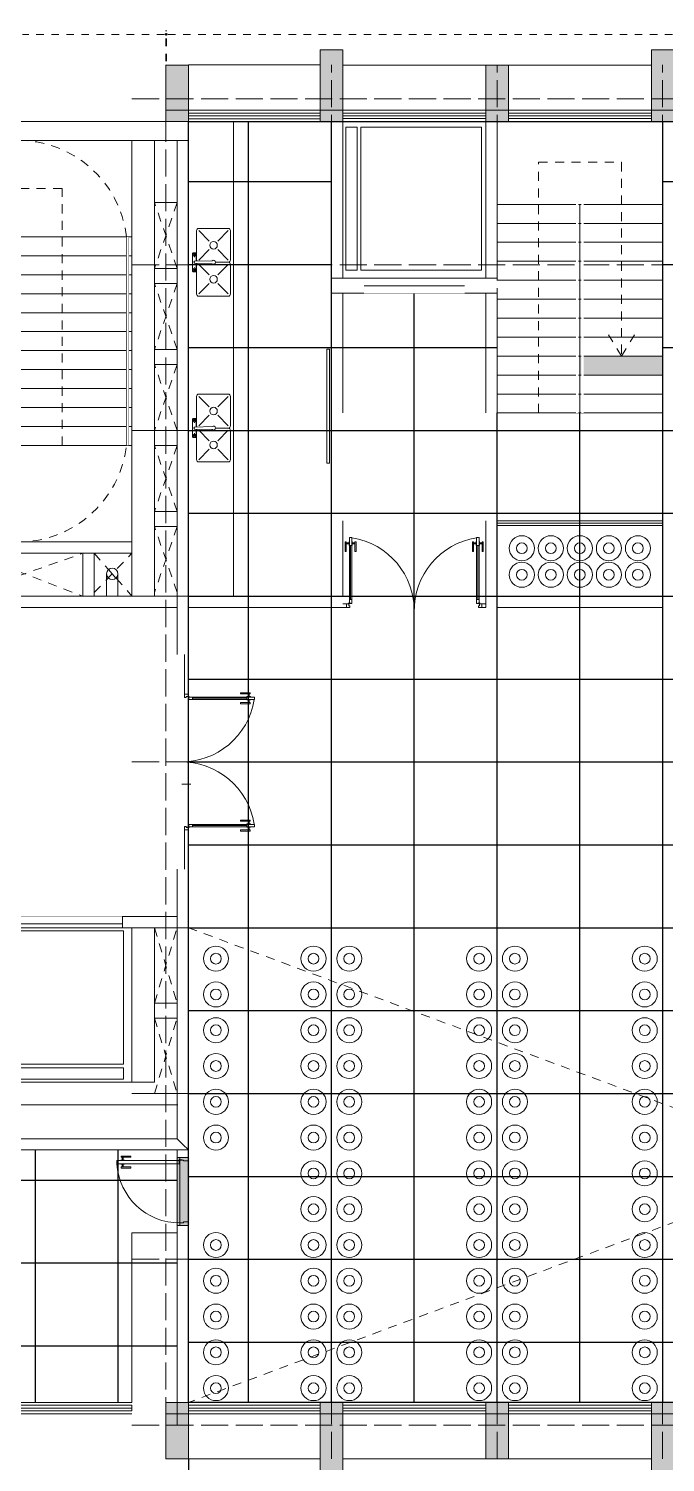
# Model space of a CAD drawing. Header units: metres. Extents: x -175 to 101, y -7 to 93.
# Drawn here: x -94.46 to -86.01, y 25.93 to 44.96 of the extents above; entities that cross this region are included whole.
import ezdxf

# ---------------------------------------------------------------- set-up
doc = ezdxf.new("R2010")
doc.units = ezdxf.units.M
doc.set_wipeout_variables(frame=1)
doc.linetypes.add('ACAD_ISO02W100', pattern=[15, 12, -3])
doc.linetypes.add('ST_PUNTOS2', pattern=[0.03175, 0, -0.03175])
for name, color, linetype, lineweight in [('DG_CARPINTERÍA', 251, 'Continuous', 9), ('DG_DETALLADO', 251, 'Continuous', 9), ('DG_MOBILIARIO', 252, 'Continuous', 9), ('DG_MURO', 251, 'Continuous', 0), ('DG_SOMBREADO', 251, 'Continuous', 5), ('DG_VIDRIO', 253, 'Continuous', 9), ('I_BAJANTE', 250, 'Continuous', 9), ('I_ELECTRICIDAD', 32, 'Continuous', 9), ('I_INCENDIO', 12, 'Continuous', 15)]:
    doc.layers.add(name, color=color, linetype=linetype, lineweight=lineweight)
for name, color, linetype, lineweight, transparency in [('DG_COTAS', 250, 'Continuous', 5, 0.4), ('DG_DISCONTINUA', 252, 'ACAD_ISO02W100', 5, 0.6), ('DG_EJES', 253, 'ACAD_ISO02W100', 5, 0.7), ('DG_TRANSPARENTE', 251, 'Continuous', 9, 0.8)]:
    doc.layers.add(name, color=color, linetype=linetype, lineweight=lineweight, transparency=transparency)
doc.styles.add('st_Romans', font='romans.shx')
doc.dimstyles.new('st50cm', dxfattribs={"dimscale": 0.5, "dimtxt": 0.4, "dimasz": 0.04, "dimexe": 0.1, "dimexo": 0.1, "dimgap": 0.1, "dimtad": 0, "dimdec": 1, "dimlfac": 100, "dimzin": 9, "dimdsep": 46, "dimtxsty": 'st_Romans', "dimblk": 'STDAVIDCOTA', "dimcen": 0, "dimdle": 0.05, "dimclrd": 33, "dimclre": 33, "dimclrt": 256, "dimazin": 2, "dimtfac": 1, "dimtdec": 1, "dimtofl": 0, "dimtmove": 0, "dimatfit": 3, "dimldrblk": 'DOTBLANK', "dimfxl": 1, "dimtolj": 1, "dimtzin": 1, "dimlwd": 5, "dimlwe": 5, "dimarcsym": 0})

# ---------------------------------------------------------------- blocks, each defined once
blk = doc.blocks.new('PILAR FALSO')
at = {"layer": 'DG_SOMBREADO', "transparency": 33554534}
h = blk.add_hatch(color=252, dxfattribs=at)
h.dxf.hatch_style = 1
h.paths.add_polyline_path([(-5319.966, 2906.44), (-5320.116, 2906.44), (-5320.116, 2906.14), (-5319.966, 2906.14)])
at = {"layer": 'DG_SOMBREADO', "transparency": 33554610}
h = blk.add_hatch(color=252, dxfattribs=at)
h.dxf.hatch_style = 1
h.paths.add_polyline_path([(-5319.366, 2906.14), (-5319.366, 2906.44), (-5319.966, 2906.44), (-5319.966, 2906.14)])
at = {"layer": 'DG_MURO'}
for points in [[(-5319.966, 2906.44), (-5319.966, 2906.14), (-5320.116, 2906.14), (-5320.116, 2906.44)], [(-5319.366, 2906.44), (-5319.366, 2906.14), (-5319.966, 2906.14), (-5319.966, 2906.44)]]:
    blk.add_lwpolyline(points, close=True, dxfattribs=at)
blk = doc.blocks.new('PILAR MARILDITA')
at = {"layer": 'DG_SOMBREADO', "transparency": 33554687}
h = blk.add_hatch(color=252, dxfattribs=at)
h.dxf.hatch_style = 1
h.paths.add_polyline_path([(-4788.306, 2918.811), (-4788.306, 2918.511), (-4789.106, 2918.511), (-4789.106, 2918.811)])
at = {"layer": 'DG_MURO'}
blk.add_lwpolyline([(-4788.306, 2918.511), (-4788.306, 2918.811), (-4789.106, 2918.811), (-4789.106, 2918.511)], close=True, dxfattribs=at)
blk = doc.blocks.new('PILARN UEVO')
at = {"layer": 'DG_SOMBREADO', "transparency": 33554534}
h = blk.add_hatch(color=252, dxfattribs=at)
h.dxf.hatch_style = 1
h.paths.add_polyline_path([(-5353.299, 2897.9), (-5353.599, 2897.9), (-5353.599, 2897.75), (-5353.299, 2897.75)])
at = {"layer": 'DG_MURO'}
blk.add_lwpolyline([(-5353.599, 2897.75), (-5353.299, 2897.75), (-5353.299, 2897.9), (-5353.599, 2897.9)], close=True, dxfattribs=at)
at = {"layer": 'DG_CARPINTERÍA', "linetype": 'Continuous', "rotation": 270}
blk.add_blockref('PILAR MARILDITA', (-8272.11, -1891.356), dxfattribs=at)
blk = doc.blocks.new('vent marildita')
at = {"layer": 'DG_SOMBREADO'}
blk.add_line((-4564.343, 2986.828), (-4564.343, 2988.728), dxfattribs=at)
blk.add_lwpolyline([(-4563.631, 2986.828), (-4563.631, 2988.728), (-4563.706, 2988.728), (-4563.706, 2986.828)], close=True, dxfattribs=at)
at = {"layer": 'DG_TRANSPARENTE'}
for p, q in [((-4563.743, 2988.728), (-4563.743, 2986.828)), ((-4563.593, 2986.828), (-4563.593, 2988.728))]:
    blk.add_line(p, q, dxfattribs=at)
at = {"layer": 'DG_VIDRIO'}
blk.add_line((-4563.668, 2986.828), (-4563.668, 2988.728), dxfattribs=at)
blk = doc.blocks.new('ven1 marildita')
at = {"layer": 'DG_SOMBREADO'}
blk.add_line((-4566.098, 2973.778), (-4566.098, 2975.528), dxfattribs=at)
blk.add_lwpolyline([(-4565.385, 2973.778), (-4565.385, 2975.528), (-4565.46, 2975.528), (-4565.46, 2973.778)], close=True, dxfattribs=at)
at = {"layer": 'DG_TRANSPARENTE'}
for p, q in [((-4565.498, 2975.528), (-4565.498, 2973.778)), ((-4565.348, 2973.778), (-4565.348, 2975.528))]:
    blk.add_line(p, q, dxfattribs=at)
at = {"layer": 'DG_VIDRIO'}
blk.add_line((-4565.423, 2973.778), (-4565.423, 2975.528), dxfattribs=at)
blk = doc.blocks.new('PUERTA')
at = {"layer": 'DG_SOMBREADO', "true_color": 0xffffff, "transparency": 33554687}
h = blk.add_hatch(color=7, dxfattribs=at)
h.dxf.hatch_style = 1
h.paths.add_polyline_path([(-771.302, 2180.363), (-772.202, 2180.363), (-772.202, 2180.189), (-771.302, 2180.189)])
at = {"layer": 'DG_CARPINTERÍA', "linetype": 'Continuous', "transparency": 33554508}
blk.add_line((-772.202, 2180.314), (-771.302, 2180.314), dxfattribs=at)
at = {"layer": 'DG_MOBILIARIO'}
for p, q in [((-772.169, 2181.082), (-772.205, 2181.082)), ((-772.169, 2181.067), (-772.205, 2181.067)), ((-772.114, 2181.082), (-772.078, 2181.082)), ((-772.114, 2181.067), (-772.078, 2181.067)), ((-772.202, 2180.202), (-772.202, 2180.352)), ((-771.302, 2180.202), (-771.302, 2180.352))]:
    blk.add_line(p, q, dxfattribs=at)
for points in [[(-772.164, 2181.152), (-772.119, 2181.152), (-772.119, 2180.32), (-772.164, 2180.32)], [(-772.205, 2181.094), (-772.205, 2180.967), (-772.22, 2180.967), (-772.22, 2181.094)], [(-772.164, 2181.1), (-772.164, 2181.05), (-772.169, 2181.05), (-772.169, 2181.1)], [(-772.119, 2181.1), (-772.119, 2181.05), (-772.114, 2181.05), (-772.114, 2181.1)], [(-772.078, 2181.094), (-772.078, 2180.967), (-772.063, 2180.967), (-772.063, 2181.094)], [(-772.169, 2180.267), (-772.169, 2180.314), (-772.202, 2180.314), (-772.202, 2180.202), (-772.157, 2180.202), (-772.157, 2180.267)], [(-772.171, 2180.314), (-772.171, 2180.284), (-772.169, 2180.284), (-772.169, 2180.314)], [(-772.134, 2180.32), (-772.164, 2180.32), (-772.164, 2180.322), (-772.134, 2180.322)], [(-771.335, 2180.267), (-771.335, 2180.314), (-771.302, 2180.314), (-771.302, 2180.202), (-771.347, 2180.202), (-771.347, 2180.267)]]:
    blk.add_lwpolyline(points, close=True, dxfattribs=at)
blk.add_circle((-772.168, 2180.319), 0.006, dxfattribs=at)
blk.add_arc((-772.168, 2180.319), 0.833, 359.7006, 86.6034, dxfattribs=at)
blk = doc.blocks.new('alumbrado emerg')
at = {"layer": 'I_INCENDIO', "linetype": 'Continuous'}
blk.add_line((-4485.865, 2768.52), (-4483.804, 2769.542), dxfattribs=at)
blk.add_lwpolyline([(-4485.865, 2769.542), (-4483.804, 2769.542), (-4483.804, 2768.52), (-4485.865, 2768.52)], close=True, dxfattribs=at)
blk = doc.blocks.new('lum 1')
at = {"layer": 'I_ELECTRICIDAD'}
for p, q in [((1951.407, 1556.534), (1951.557, 1556.684)), ((1951.557, 1556.534), (1951.407, 1556.684))]:
    blk.add_line(p, q, dxfattribs=at)
blk.add_lwpolyline([(1951.407, 1556.534), (1951.557, 1556.534), (1951.557, 1556.684), (1951.407, 1556.684)], close=True, dxfattribs=at)
blk = doc.blocks.new('bloque com marildita')
at = {"linetype": 'Continuous'}
blk.add_line((-4930.436, 2860.941), (-4930.436, 2859.99), dxfattribs=at)
at = {"layer": 'DG_CARPINTERÍA', "linetype": 'Continuous'}
for p, q in [((-4928.905, 2858.086), (-4928.905, 2861.476)), ((-4928.905, 2861.431), (-4926.137, 2861.431)), ((-4928.905, 2861.404), (-4926.137, 2861.404)), ((-4928.653, 2859.803), (-4928.653, 2861.476)), ((-4928.402, 2859.803), (-4928.402, 2861.476)), ((-4928.15, 2859.803), (-4928.15, 2861.476)), ((-4927.898, 2859.803), (-4927.898, 2861.476)), ((-4927.647, 2859.803), (-4927.647, 2861.476)), ((-4927.395, 2859.803), (-4927.395, 2861.476)), ((-4927.143, 2859.803), (-4927.143, 2861.476)), ((-4926.892, 2859.803), (-4926.892, 2861.476)), ((-4926.64, 2859.803), (-4926.64, 2861.476)), ((-4926.388, 2859.803), (-4926.388, 2861.476)), ((-4926.137, 2859.803), (-4926.137, 2861.476)), ((-4928.905, 2859.875), (-4926.137, 2859.875)), ((-4928.905, 2859.848), (-4926.137, 2859.848)), ((-4928.878, 2859.848), (-4928.878, 2859.659)), ((-4926.137, 2859.875), (-4926.11, 2859.875)), ((-4926.11, 2859.875), (-4926.11, 2859.632)), ((-4928.905, 2859.632), (-4926.137, 2859.632)), ((-4928.878, 2859.803), (-4926.137, 2859.803)), ((-4928.878, 2859.704), (-4926.137, 2859.704)), ((-4928.878, 2859.659), (-4926.137, 2859.659)), ((-4928.653, 2858.086), (-4928.653, 2859.704)), ((-4928.402, 2858.086), (-4928.402, 2859.704)), ((-4928.15, 2858.086), (-4928.15, 2859.704)), ((-4927.898, 2858.086), (-4927.898, 2859.704)), ((-4927.647, 2858.086), (-4927.647, 2859.704)), ((-4927.395, 2858.086), (-4927.395, 2859.704)), ((-4927.143, 2858.086), (-4927.143, 2859.704)), ((-4926.892, 2858.086), (-4926.892, 2859.704)), ((-4926.64, 2858.086), (-4926.64, 2859.704)), ((-4926.388, 2858.086), (-4926.388, 2859.704)), ((-4926.137, 2859.704), (-4926.137, 2859.803)), ((-4926.137, 2859.704), (-4926.137, 2859.803)), ((-4926.137, 2858.086), (-4926.137, 2859.704)), ((-4926.11, 2859.632), (-4926.137, 2859.632)), ((-4928.905, 2858.158), (-4926.137, 2858.158)), ((-4928.905, 2858.131), (-4926.137, 2858.131))]:
    blk.add_line(p, q, dxfattribs=at)
for points in [[(-4917.876, 2859.891), (-4917.726, 2859.891), (-4917.726, 2861.366), (-4917.876, 2861.366)], [(-4917.876, 2859.621), (-4917.726, 2859.621), (-4917.726, 2858.206), (-4917.876, 2858.206)]]:
    blk.add_lwpolyline(points, close=True, dxfattribs=at)
at = {"layer": 'DG_DISCONTINUA', "ltscale": 0.01, "transparency": 33554483}
for p, q in [((-4929.361, 2862.076), (-4928.486, 2861.776)), ((-4928.486, 2862.076), (-4929.361, 2861.776)), ((-4928.286, 2862.076), (-4927.411, 2861.776)), ((-4927.411, 2862.076), (-4928.286, 2861.776)), ((-4927.211, 2862.076), (-4926.336, 2861.776)), ((-4926.336, 2862.076), (-4927.211, 2861.776)), ((-4926.136, 2862.076), (-4925.261, 2861.776)), ((-4925.261, 2862.076), (-4926.136, 2861.776)), ((-4925.061, 2862.076), (-4924.186, 2861.776)), ((-4924.186, 2862.076), (-4925.061, 2861.776)), ((-4919.736, 2861.776), (-4918.736, 2862.076)), ((-4918.736, 2861.776), (-4919.736, 2862.076)), ((-4918.536, 2861.776), (-4917.536, 2862.076)), ((-4917.536, 2861.776), (-4918.536, 2862.076)), ((-4924.706, 2860.976), (-4924.136, 2861.476)), ((-4924.184, 2860.976), (-4924.706, 2861.476)), ((-4924.706, 2859.336), (-4924.136, 2860.826)), ((-4924.184, 2859.336), (-4924.706, 2860.826)), ((-4929.361, 2857.486), (-4928.486, 2857.786)), ((-4928.486, 2857.486), (-4929.361, 2857.786)), ((-4928.286, 2857.486), (-4927.411, 2857.786)), ((-4927.411, 2857.486), (-4928.286, 2857.786)), ((-4927.211, 2857.486), (-4926.336, 2857.786)), ((-4926.336, 2857.486), (-4927.211, 2857.786)), ((-4926.136, 2857.486), (-4925.186, 2857.786)), ((-4925.186, 2857.486), (-4926.136, 2857.786)), ((-4924.986, 2857.486), (-4924.136, 2857.786)), ((-4924.136, 2857.486), (-4924.986, 2857.786)), ((-4919.736, 2857.486), (-4918.736, 2857.786)), ((-4918.736, 2857.486), (-4919.736, 2857.786)), ((-4918.536, 2857.486), (-4917.536, 2857.786)), ((-4917.536, 2857.486), (-4918.536, 2857.786))]:
    blk.add_line(p, q, dxfattribs=at)
at = {"layer": 'DG_DISCONTINUA', "ltscale": 0.01}
for p, q in [((-4930.186, 2859.941), (-4930.186, 2859.61)), ((-4924.856, 2859.941), (-4924.856, 2859.61)), ((-4926.892, 2858.98), (-4927.143, 2859.137)), ((-4926.892, 2858.98), (-4927.143, 2858.824))]:
    blk.add_line(p, q, dxfattribs=at)
blk.add_lwpolyline([(-4926.137, 2860.549), (-4929.547, 2860.549), (-4929.547, 2858.98), (-4926.892, 2858.98)], dxfattribs=at)
at = {"layer": 'DG_MURO'}
for p, q in [((-4930.436, 2857.336), (-4930.436, 2862.226)), ((-4930.186, 2857.336), (-4930.186, 2862.226)), ((-4923.986, 2862.226), (-4930.186, 2862.226)), ((-4917.386, 2862.226), (-4919.886, 2862.226)), ((-4923.986, 2862.076), (-4930.186, 2862.076)), ((-4924.136, 2862.076), (-4924.136, 2861.476)), ((-4923.986, 2862.076), (-4923.986, 2861.476)), ((-4919.886, 2858.086), (-4919.886, 2862.076)), ((-4917.386, 2862.076), (-4919.886, 2862.076)), ((-4919.736, 2858.086), (-4919.736, 2862.076)), ((-4917.536, 2862.086), (-4917.536, 2861.776)), ((-4917.386, 2862.086), (-4917.386, 2861.776)), ((-4930.186, 2861.776), (-4924.136, 2861.776)), ((-4919.736, 2861.776), (-4917.686, 2861.776)), ((-4917.686, 2861.776), (-4917.686, 2857.796)), ((-4917.386, 2861.776), (-4917.386, 2857.796)), ((-4930.186, 2861.476), (-4924.136, 2861.476)), ((-4924.856, 2861.476), (-4924.856, 2859.336)), ((-4924.706, 2861.476), (-4924.706, 2859.336)), ((-4919.736, 2861.476), (-4917.686, 2861.476)), ((-4924.136, 2860.976), (-4924.706, 2860.976)), ((-4924.136, 2860.976), (-4924.136, 2857.486)), ((-4923.986, 2860.976), (-4923.986, 2857.486)), ((-4924.136, 2860.826), (-4924.706, 2860.826)), ((-4919.736, 2859.781), (-4917.682, 2859.781)), ((-4919.736, 2859.731), (-4917.682, 2859.731)), ((-4924.136, 2859.336), (-4924.856, 2859.336)), ((-4924.136, 2859.186), (-4924.856, 2859.186)), ((-4930.186, 2858.086), (-4924.136, 2858.086)), ((-4919.887, 2858.086), (-4917.687, 2858.096)), ((-4930.186, 2857.786), (-4924.136, 2857.786)), ((-4919.885, 2857.786), (-4917.685, 2857.796)), ((-4919.885, 2857.486), (-4919.885, 2857.786)), ((-4919.735, 2857.486), (-4919.735, 2857.786)), ((-4917.536, 2857.486), (-4917.536, 2857.796)), ((-4917.386, 2857.486), (-4917.386, 2857.796)), ((-4923.986, 2857.486), (-4930.186, 2857.486)), ((-4917.386, 2857.486), (-4919.885, 2857.486)), ((-4923.986, 2857.336), (-4930.186, 2857.336)), ((-4917.386, 2857.336), (-4919.885, 2857.336))]:
    blk.add_line(p, q, dxfattribs=at)
at = {"layer": 'DG_MURO', "transparency": 33554508}
for p, q in [((-4924.136, 2861.476), (-4924.136, 2860.976)), ((-4923.986, 2861.476), (-4923.986, 2860.976))]:
    blk.add_line(p, q, dxfattribs=at)
at = {"layer": 'DG_TRANSPARENTE', "linetype": 'Continuous'}
for p, q in [((-4929.361, 2862.076), (-4929.361, 2861.776)), ((-4928.486, 2862.076), (-4928.486, 2861.776)), ((-4928.286, 2862.076), (-4928.286, 2861.776)), ((-4927.411, 2862.076), (-4927.411, 2861.776)), ((-4927.211, 2862.076), (-4927.211, 2861.776)), ((-4926.336, 2862.076), (-4926.336, 2861.776)), ((-4926.136, 2862.076), (-4926.136, 2861.776)), ((-4925.261, 2862.076), (-4925.261, 2861.776)), ((-4925.061, 2862.076), (-4925.061, 2861.776)), ((-4918.736, 2862.076), (-4918.736, 2861.776)), ((-4918.536, 2862.076), (-4918.536, 2861.776)), ((-4929.361, 2857.486), (-4929.361, 2857.786)), ((-4928.486, 2857.786), (-4928.486, 2857.486)), ((-4928.286, 2857.786), (-4928.286, 2857.486)), ((-4927.411, 2857.786), (-4927.411, 2857.486)), ((-4927.211, 2857.786), (-4927.211, 2857.486)), ((-4926.336, 2857.775), (-4926.336, 2857.475)), ((-4926.136, 2857.775), (-4926.136, 2857.475)), ((-4925.186, 2857.786), (-4925.186, 2857.486)), ((-4924.986, 2857.786), (-4924.986, 2857.486)), ((-4918.736, 2857.786), (-4918.736, 2857.486)), ((-4918.536, 2857.786), (-4918.536, 2857.486))]:
    blk.add_line(p, q, dxfattribs=at)
at = {"layer": 'I_BAJANTE', "linetype": 'Continuous'}
blk.add_line((-4924.49, 2861.165), (-4924.377, 2861.264), dxfattribs=at)
at = {"layer": 'I_BAJANTE', "linetype": 'Continuous', "transparency": 33554508}
for p, q in [((-4924.433, 2861.29), (-4924.136, 2861.29)), ((-4924.433, 2861.14), (-4924.136, 2861.14))]:
    blk.add_line(p, q, dxfattribs=at)
at = {"layer": 'I_BAJANTE', "linetype": 'Continuous'}
blk.add_circle((-4924.433, 2861.215), 0.075, dxfattribs=at)
at = {"layer": 'DG_MURO', "rotation": 90}
blk.add_blockref('PUERTA', (-2743.784, 3630.388), dxfattribs=at)
at = {"layer": 'I_ELECTRICIDAD', "rotation": 90.00000000000001}
blk.add_blockref('lum 1', (-3372.856, 908.268), dxfattribs=at)
at = {"layer": 'I_ELECTRICIDAD', "xscale": -1, "rotation": 270}
blk.add_blockref('lum 1', (-6482.158, 908.268), dxfattribs=at)
at = {"layer": 'I_INCENDIO', "linetype": 'Continuous', "yscale": 0.2348524815037153}
for p, xscale, zscale, rotation in [((-5580.253, 1806.475), 0.2348524815037153, 0.2348524815037153, 270.0000000005567), ((-4274.762, 1806.475), -0.2348524815037153, 0.2348524815037154, 89.99999999944326)]:
    blk.add_blockref('alumbrado emerg', p, dxfattribs=dict(at, xscale=xscale, zscale=zscale, rotation=rotation))
at = {"linetype": 'Continuous'}
for points, layer in [([(-4928.905, 2861.404), (-4928.905, 2861.431), (-4926.137, 2861.431), (-4926.137, 2861.404)], 'DG_CARPINTERÍA'), ([(-4928.905, 2859.875), (-4928.905, 2859.848), (-4926.137, 2859.848), (-4926.137, 2859.875)], 'DG_CARPINTERÍA'), ([(-4928.905, 2859.632), (-4928.905, 2859.659), (-4926.137, 2859.659), (-4926.137, 2859.632)], 'DG_CARPINTERÍA'), ([(-4928.905, 2858.158), (-4928.905, 2858.131), (-4926.137, 2858.131), (-4926.137, 2858.158)], 'DG_CARPINTERÍA'), ([(-4919.736, 2859.956), (-4919.886, 2859.956), (-4919.886, 2861.351), (-4919.736, 2861.351)], 'DG_MURO'), ([(-4919.736, 2859.556), (-4919.886, 2859.556), (-4919.886, 2858.221), (-4919.736, 2858.221)], 'DG_MURO')]:
    blk.add_wipeout(points, dxfattribs=at).dxf.layer = layer
at = {"transparency": 33554585}
h = blk.add_hatch(color=7, dxfattribs=at)
h.dxf.hatch_style = 1
h.paths.add_polyline_path([(-4926.892, 2859.704), (-4926.892, 2858.086), (-4926.64, 2858.086), (-4926.64, 2859.704)])
at = {"layer": 'DG_CARPINTERÍA'}
for p, q in [((-4919.786, 2861.351), (-4919.786, 2859.956)), ((-4919.736, 2861.351), (-4919.736, 2859.956)), ((-4919.786, 2858.221), (-4919.786, 2859.556)), ((-4919.736, 2858.221), (-4919.736, 2859.556))]:
    blk.add_line(p, q, dxfattribs=at)
at = {"layer": 'DG_CARPINTERÍA', "linetype": 'Continuous'}
for points in [[(-4919.696, 2859.891), (-4917.926, 2859.891), (-4917.926, 2861.366), (-4919.696, 2861.366)], [(-4919.696, 2859.621), (-4917.926, 2859.621), (-4917.926, 2858.206), (-4919.696, 2858.206)]]:
    blk.add_lwpolyline(points, close=True, dxfattribs=at)
at = {"layer": 'DG_DISCONTINUA', "ltscale": 0.01}
for centre, radius, start, end in [((-4928.74, 2859.966), 1.447, 96.5613, 180.993), ((-4926.302, 2859.966), 1.447, 359.007, 83.4387), ((-4928.749, 2859.586), 1.437, 179.0527, 263.7828), ((-4926.292, 2859.586), 1.437, 276.2172, 0.9473)]:
    blk.add_arc(centre, radius, start, end, dxfattribs=at)
at = {"layer": 'DG_MURO'}
for p, q in [((-4919.886, 2861.351), (-4919.736, 2861.351)), ((-4919.886, 2859.956), (-4919.736, 2859.956)), ((-4919.886, 2859.556), (-4919.736, 2859.556)), ((-4919.886, 2858.221), (-4919.736, 2858.221))]:
    blk.add_line(p, q, dxfattribs=at)
blk = doc.blocks.new('PUERTA VIDRIO')
at = {"layer": 'DG_SOMBREADO', "linetype": 'Continuous', "true_color": 0xffffff, "transparency": 33554687}
h = blk.add_hatch(dxfattribs=at)
h.set_pattern_fill('ANGLE')
h.set_pattern_definition([(0, (-0.2, 0), (0, 6.985), [5.08, -1.905]), (90, (-0.2, 0), (-6.985, 4e-16), [5.08, -1.905])])
h.paths.add_polyline_path([(-5219.428, 2829.99), (-5219.548, 2829.99), (-5219.548, 2828.19), (-5219.428, 2828.19)])
h = blk.add_hatch(dxfattribs=at)
h.set_pattern_fill('ANGLE')
h.set_pattern_definition([(0, (-0.9504, -2e-12), (0, 6.985), [5.08, -1.905]), (90, (-0.9504, -2e-12), (-6.985, 4e-16), [5.08, -1.905])])
h.paths.add_polyline_path([(-5219.435, 2829.99), (-5219.541, 2829.99), (-5219.541, 2828.19), (-5219.435, 2828.19)])
h = blk.add_hatch(dxfattribs=at)
h.set_pattern_fill('ANGLE')
h.set_pattern_definition([(0, (-0.4034, 0), (0, 6.985), [5.08, -1.905]), (90, (-0.4034, 0), (-6.985, 4e-16), [5.08, -1.905])])
h.paths.add_polyline_path([(-5219.451, 2829.99), (-5219.531, 2829.99), (-5219.531, 2828.19), (-5219.451, 2828.19)])
at = {"layer": 'DG_CARPINTERÍA'}
for p, q in [((-5220.321, 2829.957), (-5220.321, 2829.993)), ((-5220.306, 2829.957), (-5220.306, 2829.993)), ((-5220.288, 2829.919), (-5220.288, 2829.952)), ((-5219.568, 2829.919), (-5219.568, 2829.952)), ((-5219.513, 2829.99), (-5219.463, 2829.99)), ((-5220.321, 2829.914), (-5220.321, 2829.878)), ((-5220.306, 2829.914), (-5220.306, 2829.878)), ((-5219.518, 2829.919), (-5219.568, 2829.919)), ((-5220.321, 2828.267), (-5220.321, 2828.303)), ((-5220.306, 2828.267), (-5220.306, 2828.303)), ((-5220.288, 2828.262), (-5220.288, 2828.229)), ((-5219.518, 2828.262), (-5219.568, 2828.262)), ((-5219.568, 2828.262), (-5219.568, 2828.229)), ((-5220.321, 2828.224), (-5220.321, 2828.188)), ((-5220.306, 2828.224), (-5220.306, 2828.188)), ((-5219.513, 2828.19), (-5219.463, 2828.19))]:
    blk.add_line(p, q, dxfattribs=at)
for points in [[(-5220.391, 2829.952), (-5220.391, 2829.919), (-5219.518, 2829.919), (-5219.518, 2829.952)], [(-5220.338, 2829.952), (-5220.288, 2829.952), (-5220.288, 2829.957), (-5220.338, 2829.957)], [(-5220.333, 2829.993), (-5220.205, 2829.993), (-5220.205, 2830.008), (-5220.333, 2830.008)], [(-5219.518, 2829.934), (-5219.518, 2829.952), (-5219.52, 2829.952), (-5219.52, 2829.934)], [(-5219.483, 2829.957), (-5219.513, 2829.957), (-5219.513, 2829.99), (-5219.463, 2829.99), (-5219.463, 2829.945), (-5219.483, 2829.945)], [(-5219.513, 2829.959), (-5219.483, 2829.959), (-5219.483, 2829.957), (-5219.513, 2829.957)], [(-5220.338, 2829.919), (-5220.288, 2829.919), (-5220.288, 2829.914), (-5220.338, 2829.914)], [(-5220.333, 2829.878), (-5220.205, 2829.878), (-5220.205, 2829.863), (-5220.333, 2829.863)], [(-5220.391, 2828.229), (-5220.391, 2828.262), (-5219.518, 2828.262), (-5219.518, 2828.229)], [(-5220.338, 2828.262), (-5220.288, 2828.262), (-5220.288, 2828.267), (-5220.338, 2828.267)], [(-5220.338, 2828.229), (-5220.288, 2828.229), (-5220.288, 2828.224), (-5220.338, 2828.224)], [(-5220.333, 2828.303), (-5220.205, 2828.303), (-5220.205, 2828.318), (-5220.333, 2828.318)], [(-5219.518, 2828.247), (-5219.518, 2828.229), (-5219.52, 2828.229), (-5219.52, 2828.247)], [(-5219.483, 2828.223), (-5219.513, 2828.223), (-5219.513, 2828.19), (-5219.463, 2828.19), (-5219.463, 2828.235), (-5219.483, 2828.235)], [(-5220.333, 2828.188), (-5220.205, 2828.188), (-5220.205, 2828.173), (-5220.333, 2828.173)], [(-5219.513, 2828.221), (-5219.483, 2828.221), (-5219.483, 2828.223), (-5219.513, 2828.223)]]:
    blk.add_lwpolyline(points, close=True, dxfattribs=at)
for centre in [(-5219.517, 2829.956), (-5219.517, 2828.224)]:
    blk.add_circle(centre, 0.006, dxfattribs=at)
at = {"layer": 'DG_TRANSPARENTE'}
for p, q in [((-5219.568, 2829.935), (-5220.288, 2829.935)), ((-5219.568, 2828.245), (-5220.288, 2828.245))]:
    blk.add_line(p, q, dxfattribs=at)
for centre, start, end in [((-5219.421, 2830.07), 188.8792, 271.1794), ((-5219.421, 2828.111), 88.8206, 171.1208)]:
    blk.add_arc(centre, 0.98, start, end, dxfattribs=at)
blk = doc.blocks.new('puerta acristalada pasillos')
at = {"layer": 'DG_CARPINTERÍA'}
for p, q in [((-5282.233, 2929.402), (-5282.233, 2929.927)), ((-5282.183, 2929.402), (-5282.183, 2929.927)), ((-5282.233, 2927.602), (-5282.233, 2927.077)), ((-5282.183, 2927.602), (-5282.183, 2927.077))]:
    blk.add_line(p, q, dxfattribs=at)
at = {"layer": 'DG_CARPINTERÍA', "xscale": -1.000000000000001, "rotation": 180}
blk.add_blockref('PUERTA VIDRIO', (-62.72, 5757.592), dxfattribs=at)
blk = doc.blocks.new('vidrio centro marildita')
at = {"layer": 'DG_SOMBREADO'}
blk.add_lwpolyline([(-4716.541, 2868.354), (-4716.541, 2864.964), (-4716.466, 2864.964), (-4716.466, 2868.354)], close=True, dxfattribs=at)
at = {"layer": 'DG_TRANSPARENTE'}
for p, q in [((-4716.579, 2868.354), (-4716.579, 2864.964)), ((-4716.429, 2864.964), (-4716.429, 2868.354))]:
    blk.add_line(p, q, dxfattribs=at)
at = {"layer": 'DG_VIDRIO'}
blk.add_line((-4716.504, 2868.354), (-4716.504, 2864.964), dxfattribs=at)
blk = doc.blocks.new('TUBO HIDRIPONICO')
at = {"layer": 'DG_CARPINTERÍA'}
blk.add_circle((-5112.932, 2824.347), 0.075, dxfattribs=at)
at = {"layer": 'DG_TRANSPARENTE'}
blk.add_circle((-5112.932, 2824.347), 0.175, dxfattribs=at)
blk = doc.blocks.new('huerta prod')
at = {"layer": 'DG_CARPINTERÍA', "xscale": -0.95, "yscale": 0.95, "zscale": 0.95, "rotation": 180}
for p in [(88.661, 5558.273), (88.661, 5557.798), (88.661, 5557.323), (88.661, 5556.848), (88.661, 5556.373), (88.661, 5555.898), (88.661, 5555.423), (88.661, 5554.948), (88.661, 5554.473), (88.661, 5553.998), (88.661, 5553.523), (88.661, 5553.048), (88.661, 5552.573)]:
    blk.add_blockref('TUBO HIDRIPONICO', p, dxfattribs=at)
blk = doc.blocks.new('STDAVIDCOTA')
at = {"color": 7}
blk.add_circle((0, 0), 0.5, dxfattribs=at)
blk = doc.blocks.new('*D191')
at = {"layer": 'Defpoints', "color": 0, "linetype": 'Continuous', "transparency": 16777216}
for p in [(-4930.474, 2839.339), (-4948.074, 2838.932), (-4930.474, 2838.932)]:
    blk.add_point(p, dxfattribs=at)
at = {"layer": 'DG_COTAS', "color": 33, "linetype": 'ST_PUNTOS2', "lineweight": 5, "transparency": 16777216}
for p, q in [((-4948.074, 2838.982), (-4948.074, 2839.389)), ((-4948.054, 2839.339), (-4939.577, 2839.339)), ((-4930.494, 2839.339), (-4938.97, 2839.339)), ((-4930.474, 2838.982), (-4930.474, 2839.389))]:
    blk.add_line(p, q, dxfattribs=at)
at = {"layer": 'DG_COTAS', "color": 33, "linetype": 'Continuous', "lineweight": 5, "transparency": 16777216, "xscale": 0.02, "yscale": 0.02, "zscale": 0.02, "rotation": 180}
blk.add_blockref('STDAVIDCOTA', (-4948.074, 2839.339), dxfattribs=at)
at = {"layer": 'DG_COTAS', "color": 33, "linetype": 'Continuous', "lineweight": 5, "transparency": 16777216, "xscale": 0.02, "yscale": 0.02, "zscale": 0.02}
blk.add_blockref('STDAVIDCOTA', (-4930.474, 2839.339), dxfattribs=at)
at = {"layer": 'DG_COTAS', "linetype": 'Continuous', "transparency": 16777216, "insert": (-4939.274, 2839.339), "char_height": 0.15, "attachment_point": 5, "style": 'st_Romans'}
blk.add_mtext('\\A1;1760', dxfattribs=at)
blk = doc.blocks.new('_DotBlank')
at = {"color": 0, "lineweight": -2}
blk.add_line((-0.5, 0), (-1, 0), dxfattribs=at)
blk.add_circle((0, 0), 0.5, dxfattribs=at)
blk = doc.blocks.new('*D204')
at = {"layer": 'Defpoints', "color": 0, "linetype": 'Continuous', "transparency": 16777216}
for p in [(-4948.084, 2839.339), (-4952.374, 2838.932), (-4948.084, 2838.932)]:
    blk.add_point(p, dxfattribs=at)
at = {"layer": 'DG_COTAS', "color": 33, "linetype": 'ST_PUNTOS2', "lineweight": 5, "transparency": 16777216}
for p, q in [((-4952.374, 2838.982), (-4952.374, 2839.389)), ((-4952.354, 2839.339), (-4950.472, 2839.339)), ((-4948.104, 2839.339), (-4949.986, 2839.339)), ((-4948.084, 2838.982), (-4948.084, 2839.389))]:
    blk.add_line(p, q, dxfattribs=at)
at = {"layer": 'DG_COTAS', "color": 33, "linetype": 'Continuous', "lineweight": 5, "transparency": 16777216, "xscale": 0.02, "yscale": 0.02, "zscale": 0.02, "rotation": 180}
blk.add_blockref('STDAVIDCOTA', (-4952.374, 2839.339), dxfattribs=at)
at = {"layer": 'DG_COTAS', "color": 33, "linetype": 'Continuous', "lineweight": 5, "transparency": 16777216, "xscale": 0.02, "yscale": 0.02, "zscale": 0.02}
blk.add_blockref('STDAVIDCOTA', (-4948.084, 2839.339), dxfattribs=at)
at = {"layer": 'DG_COTAS', "linetype": 'Continuous', "transparency": 16777216, "insert": (-4950.229, 2839.339), "char_height": 0.15, "attachment_point": 5, "style": 'st_Romans'}
blk.add_mtext('\\A1;430', dxfattribs=at)
blk = doc.blocks.new('ASCENSOR 3')
at = {"layer": 'DG_CARPINTERÍA', "linetype": 'Continuous'}
for points in [[(-4529.046, 2836.209), (-4529.196, 2836.209), (-4529.196, 2838.109), (-4529.046, 2838.109)], [(-4528.996, 2836.209), (-4528.996, 2838.109), (-4527.396, 2838.109), (-4527.396, 2836.209)]]:
    blk.add_lwpolyline(points, close=True, dxfattribs=at)
at = {"layer": 'DG_MURO'}
for p, q in [((-4529.388, 2836.102), (-4529.388, 2837.882)), ((-4529.238, 2836.102), (-4529.238, 2837.882)), ((-4527.338, 2836.102), (-4527.338, 2837.882)), ((-4527.188, 2836.102), (-4527.188, 2837.882)), ((-4529.388, 2836.102), (-4527.188, 2836.102)), ((-4529.388, 2835.902), (-4527.188, 2835.902))]:
    blk.add_line(p, q, dxfattribs=at)
at = {"linetype": 'Continuous'}
blk.add_wipeout([(-4528.955, 2836.102), (-4528.955, 2835.902), (-4527.62, 2835.902), (-4527.62, 2836.102)], dxfattribs=at).dxf.layer = 'DG_MURO'
at = {"layer": 'DG_CARPINTERÍA'}
for p, q in [((-4527.62, 2836.102), (-4528.955, 2836.102)), ((-4527.62, 2836.002), (-4528.955, 2836.002))]:
    blk.add_line(p, q, dxfattribs=at)
blk = doc.blocks.new('lavadero')
for points in [[(-4652.502, 2828.351, -0.142732), (-4652.507, 2828.367), (-4652.507, 2828.757, -0.414214), (-4652.477, 2828.787), (-4652.087, 2828.787, -0.414214), (-4652.057, 2828.757), (-4652.057, 2828.367, -0.414214), (-4652.087, 2828.337), (-4652.255, 2828.337, -0.414214)], [(-4652.512, 2828.351), (-4652.512, 2828.452, 0.414214), (-4652.522, 2828.462), (-4652.552, 2828.462, 0.414214), (-4652.562, 2828.452), (-4652.562, 2828.222, 0.414214), (-4652.552, 2828.212), (-4652.522, 2828.212, 0.414214), (-4652.512, 2828.222), (-4652.512, 2828.323, 0.414214)], [(-4652.255, 2828.337), (-4652.087, 2828.337, -0.414214), (-4652.057, 2828.307), (-4652.057, 2827.917, -0.414214), (-4652.087, 2827.887), (-4652.477, 2827.887, -0.414214), (-4652.507, 2827.917), (-4652.507, 2828.307, -0.142732), (-4652.502, 2828.323)]]:
    blk.add_lwpolyline(points, format="xyb")
at = {"linetype": 'Continuous'}
blk.add_lwpolyline([(-4652.537, 2828.324), (-4652.302, 2828.318, 2.468764), (-4652.302, 2828.356), (-4652.537, 2828.35)], format="xyb", dxfattribs=at)
blk.add_ellipse((-4652.507, 2828.337), major_axis=(-0.0375, 0), ratio=0.577845, start_param=-0.643445, end_param=0.643445)
at = {"layer": 'DG_DETALLADO'}
for p, q in [((-4652.477, 2828.757), (-4652.339, 2828.618)), ((-4652.087, 2828.757), (-4652.226, 2828.618)), ((-4652.339, 2828.505), (-4652.477, 2828.367)), ((-4652.226, 2828.505), (-4652.087, 2828.367)), ((-4652.339, 2828.168), (-4652.477, 2828.307)), ((-4652.226, 2828.168), (-4652.087, 2828.307)), ((-4652.477, 2827.917), (-4652.339, 2828.055)), ((-4652.087, 2827.917), (-4652.226, 2828.055))]:
    blk.add_line(p, q, dxfattribs=at)
at = {"layer": 'DG_DETALLADO', "linetype": 'Continuous'}
for p, q in [((-4652.557, 2828.437), (-4652.567, 2828.437)), ((-4652.547, 2828.437), (-4652.527, 2828.437)), ((-4652.537, 2828.457), (-4652.537, 2828.467)), ((-4652.537, 2828.427), (-4652.537, 2828.447)), ((-4652.537, 2828.417), (-4652.537, 2828.407)), ((-4652.517, 2828.437), (-4652.507, 2828.437)), ((-4652.557, 2828.237), (-4652.567, 2828.237)), ((-4652.547, 2828.237), (-4652.527, 2828.237)), ((-4652.537, 2828.257), (-4652.537, 2828.267)), ((-4652.537, 2828.227), (-4652.537, 2828.247)), ((-4652.517, 2828.237), (-4652.507, 2828.237)), ((-4652.537, 2828.217), (-4652.537, 2828.207))]:
    blk.add_line(p, q, dxfattribs=at)
at = {"layer": 'DG_DETALLADO'}
for centre, radius in [((-4652.282, 2828.562), 0.05), ((-4652.537, 2828.437), 0.02), ((-4652.537, 2828.237), 0.02), ((-4652.282, 2828.112), 0.05)]:
    blk.add_circle(centre, radius, dxfattribs=at)
blk = doc.blocks.new('COTAS')
at = {"layer": 'DG_COTAS', "linetype": 'Continuous'}
dim = blk.add_linear_dim(base=(-4948.0838, 2839.3393), p1=(-4952.3738, 2838.9322), p2=(-4948.0838, 2838.9322), text='430', dimstyle='st50cm', dxfattribs=at)
dim.commit()
dim.dimension.update_dxf_attribs({"geometry": '*D204', "text_midpoint": (-4950.2288, 2839.3393)})
dim = blk.add_linear_dim(base=(-4930.4738, 2839.3393), p1=(-4948.0738, 2838.9322), p2=(-4930.4738, 2838.9322), dimstyle='st50cm', dxfattribs=at)
dim.commit()
dim.dimension.update_dxf_attribs({"geometry": '*D191', "text_midpoint": (-4939.2738, 2839.3393)})

msp = doc.modelspace()

# ---------------------------------------------------------------- hatches: boundary and pattern name
at = {"transparency": 33554585}
h = msp.add_hatch(color=7, dxfattribs=at)
h.dxf.hatch_style = 1
h.paths.add_polyline_path([(-87.1414, 40.6123), (-86.0414, 40.6123), (-86.0414, 40.3607), (-87.1414, 40.3607)])
at = {"transparency": 33554508}
h = msp.add_hatch(dxfattribs=at)
h.set_pattern_fill('ANSI37', color=256, scale=0.3465, angle=45)
h.set_pattern_definition([(90, (-7245.2684, 1271.7318), (-1.1001375, 0), []), (180, (-7245.2684, 1271.7318), (-1e-16, -1.1001375), [])])
h.paths.add_polyline_path([(-92.4914, 30.0755), (-97.1814, 30.0755), (-97.1814, 26.7255), (-92.4914, 26.7255)])
at = {"layer": 'DG_SOMBREADO', "transparency": 33554534}
h = msp.add_hatch(color=252, dxfattribs=at)
h.dxf.hatch_style = 1
h.paths.add_polyline_path([(-92.4914, 26.7255), (-92.3414, 26.7255), (-92.3414, 26.4255), (-92.4914, 26.4255)])

# ---------------------------------------------------------------- linework, layer by layer
msp.add_line((-92.3414, 25.9755), (-92.3414, 20.1564))
at = {"layer": 'DG_CARPINTERÍA', "linetype": 'Continuous'}
for p, q in [((-91.7414, 37.4255), (-91.7414, 43.7255)), ((-90.2914, 37.3255), (-90.2414, 37.3255)), ((-90.2414, 37.3255), (-90.2414, 37.2755)), ((-88.4414, 37.3255), (-88.3914, 37.3255)), ((-88.4414, 37.2755), (-88.4414, 37.3255)), ((-90.2914, 37.2755), (-90.2414, 37.2755)), ((-88.4414, 37.2755), (-88.3914, 37.2755))]:
    msp.add_line(p, q, dxfattribs=at)
at = {"layer": 'DG_CARPINTERÍA'}
for p, q in [((-92.4914, 28.9755), (-93.0914, 28.9755)), ((-93.0914, 28.9755), (-93.0914, 26.7255))]:
    msp.add_line(p, q, dxfattribs=at)
at = {"layer": 'DG_CARPINTERÍA', "linetype": 'Continuous'}
for points in [[(-90.4663, 39.1927), (-90.5002, 39.1927), (-90.5002, 40.7042), (-90.4663, 40.7042)], [(-87.1414, 38.3949), (-88.2414, 38.3949), (-88.2414, 38.4249), (-87.1414, 38.4249)], [(-86.0414, 38.3649), (-87.1414, 38.3649), (-87.1414, 38.3949), (-86.0414, 38.3949)]]:
    msp.add_lwpolyline(points, close=True, dxfattribs=at)
at = {"layer": 'DG_DISCONTINUA', "ltscale": 0.01}
for p, q in [((-86.5889, 40.6126), (-86.7628, 40.8926)), ((-86.5889, 40.6126), (-86.4149, 40.8926)), ((-75.3414, 33.0255), (-92.3414, 33.0255))]:
    msp.add_line(p, q, dxfattribs=at)
at = {"layer": 'DG_DISCONTINUA', "ltscale": 0.01, "transparency": 33554483}
for p, q in [((-92.3414, 33.0255), (-75.3414, 26.7255)), ((-75.3414, 33.0255), (-92.3414, 26.7255))]:
    msp.add_line(p, q, dxfattribs=at)
at = {"layer": 'DG_DISCONTINUA', "ltscale": 0.01}
msp.add_lwpolyline([(-87.6914, 39.8574), (-87.6914, 43.184), (-86.5889, 43.184), (-86.5889, 40.6126)], dxfattribs=at)
at = {"layer": 'DG_EJES', "ltscale": 0.03}
for p, q in [((-92.6414, 25.9755), (-92.6414, 44.4755)), ((-88.2414, 25.9755), (-88.2414, 44.4755)), ((-86.0414, 25.9755), (-86.0414, 44.4755)), ((-93.0914, 44.0255), (-74.5914, 44.0255)), ((-93.0914, 39.6255), (-74.5914, 39.6255)), ((-93.0914, 37.4255), (-74.5914, 37.4255)), ((-93.0914, 33.0255), (-74.5914, 33.0255)), ((-93.0914, 30.8255), (-74.5914, 30.8255)), ((-93.0914, 26.4255), (-74.5914, 26.4255))]:
    msp.add_line(p, q, dxfattribs=at)
at = {"layer": 'DG_EJES', "ltscale": 0.03, "transparency": 33554483}
for p, q in [((-90.4414, 25.9755), (-90.4414, 44.4755)), ((-93.0914, 41.8255), (-74.5914, 41.8255)), ((-93.0914, 35.2255), (-74.5914, 35.2255)), ((-93.0914, 28.6255), (-74.5914, 28.6255))]:
    msp.add_line(p, q, dxfattribs=at)
at = {"layer": 'DG_MURO'}
for p, q in [((-86.0414, 43.7255), (-86.0414, 39.8574)), ((-90.4414, 38.4249), (-90.4414, 37.4255)), ((-90.2914, 38.4249), (-90.2914, 37.4255)), ((-88.3914, 38.4249), (-88.3914, 37.2755)), ((-88.2414, 38.4249), (-88.2414, 37.2755)), ((-86.0414, 38.4249), (-86.0414, 37.2755)), ((-86.0414, 37.4255), (-88.2414, 37.4255)), ((-86.0414, 37.2755), (-88.2414, 37.2755)), ((-92.3414, 30.0755), (-97.2314, 30.0755)), ((-92.4914, 30.2255), (-97.0814, 30.2255)), ((-92.4914, 30.2255), (-92.4164, 30.1505)), ((-92.4914, 30.0755), (-92.4914, 26.7255)), ((-92.3414, 30.0755), (-92.4164, 30.1505)), ((-92.3414, 30.0755), (-92.3414, 26.7255))]:
    msp.add_line(p, q, dxfattribs=at)
at = {"layer": 'DG_MURO', "linetype": 'Continuous'}
for p, q in [((-87.1414, 42.6255), (-87.1414, 39.8574)), ((-88.2414, 41.2955), (-88.2414, 39.8574)), ((-86.0414, 41.1156), (-88.2414, 41.1156)), ((-86.0414, 40.864), (-88.2414, 40.864)), ((-86.0414, 40.6123), (-88.2414, 40.6123)), ((-87.1414, 40.3607), (-88.2414, 40.3607)), ((-87.1414, 40.3607), (-86.0414, 40.3607)), ((-86.0414, 40.109), (-88.2414, 40.109)), ((-86.0414, 39.8574), (-88.2414, 39.8574))]:
    msp.add_line(p, q, dxfattribs=at)
at = {"layer": 'DG_MURO'}
msp.add_lwpolyline([(-92.4914, 26.7255), (-92.4914, 26.4255), (-92.3414, 26.4255), (-92.3414, 26.7255)], close=True, dxfattribs=at)
at = {"layer": 'DG_TRANSPARENTE', "linetype": 'Continuous'}
for p, q in [((-87.1414, 38.3649), (-88.2414, 38.3649)), ((-87.1414, 38.4249), (-86.0414, 38.4249))]:
    msp.add_line(p, q, dxfattribs=at)
for centre, radius in [((-87.9121, 38.0615), 0.1663), ((-87.9121, 38.0615), 0.0712), ((-87.5267, 38.0615), 0.1663), ((-87.5267, 38.0615), 0.0712), ((-87.1414, 38.0615), 0.1663), ((-87.1414, 38.0615), 0.0712), ((-86.756, 38.0615), 0.1663), ((-86.756, 38.0615), 0.0712), ((-86.3706, 38.0615), 0.1663), ((-86.3706, 38.0615), 0.0712), ((-87.9121, 37.7102), 0.1663), ((-87.5267, 37.7102), 0.1663), ((-87.1414, 37.7102), 0.1663), ((-86.756, 37.7102), 0.1663), ((-86.3706, 37.7102), 0.1663), ((-87.9121, 37.7102), 0.0712), ((-87.5267, 37.7102), 0.0712), ((-87.1414, 37.7102), 0.0712), ((-86.756, 37.7102), 0.0712), ((-86.3706, 37.7102), 0.0712)]:
    msp.add_circle(centre, radius, dxfattribs=at)

# ---------------------------------------------------------------- block references
at = {"linetype": 'Continuous'}
for name, p, rotation in [('ven1 marildita', (-3066.1197, -4521.6222), 269.9999999998461), ('vent marildita', (2898.4369, 4590.3187), 89.99999999984604), ('vent marildita', (2900.6369, 4590.3187), 89.99999999984604)]:
    msp.add_blockref(name, p, dxfattribs=dict(at, rotation=rotation))
at = {"linetype": 'Continuous', "xscale": -1}
for name, p, rotation in [('vent marildita', (2898.4369, -4519.8677), 89.99999999984604), ('vent marildita', (2900.6369, -4519.8677), 89.99999999984604), ('ven1 marildita', (-3066.1197, 4592.0732), 269.9999999998461)]:
    msp.add_blockref(name, p, dxfattribs=dict(at, rotation=rotation))
at = {"layer": 'DG_CARPINTERÍA', "rotation": 269.9999999988631}
msp.add_blockref('PUERTA VIDRIO', (-2918.4317, -5182.1875), dxfattribs=at)
at = {"layer": 'DG_CARPINTERÍA', "xscale": -0.95, "yscale": 0.95, "zscale": 0.95, "rotation": 180}
for p in [(4765.3101, 2715.7446), (4765.3101, 2715.2696), (4765.3101, 2714.7946), (4765.3101, 2714.3196), (4765.3101, 2713.8446), (4765.3101, 2713.3696), (4765.3101, 2711.9446), (4765.3101, 2711.4696), (4765.3101, 2710.9946), (4765.3101, 2710.5196), (4765.3101, 2710.0446)]:
    msp.add_blockref('TUBO HIDRIPONICO', p, dxfattribs=at)
at = {"layer": 'DG_CARPINTERÍA', "linetype": 'Continuous'}
for p in [(4677.9452, -2842.5284), (4678.4202, -2842.5284), (4680.1452, -2842.5284), (4680.6202, -2842.5284), (4682.3452, -2842.5284)]:
    msp.add_blockref('huerta prod', p, dxfattribs=at)
at = {"layer": 'DG_CARPINTERÍA', "linetype": 'Continuous', "xscale": -1, "rotation": 90.00000000008289}
msp.add_blockref('vidrio centro marildita', (2771.8726, -4689.8535), dxfattribs=at)
at = {"layer": 'DG_MURO'}
for name, p, rotation in [('PILARN UEVO', (-5443.8904, 2941.6258), 179.9999999998461), ('PILARN UEVO', (-5439.4904, 2941.6258), 179.9999999998461), ('PILAR FALSO', (2818.049, 5363.8414), 89.99999999984604), ('PILAR FALSO', (-2998.7818, -5293.3904), 269.9999999998461)]:
    msp.add_blockref(name, p, dxfattribs=dict(at, rotation=rotation))
at = {"layer": 'DG_MURO', "xscale": -1}
for name, p, rotation in [('PILAR FALSO', (-2998.7818, 5363.8414), 269.9999999998461), ('PUERTA', (2087.8604, -742.2268), 90.0000000328402), ('PILARN UEVO', (-5443.8904, -2871.1748), 359.9999999998461), ('PILAR FALSO', (2818.049, -5293.3904), 89.99999999984604), ('PILARN UEVO', (-5439.4904, -2871.1748), 359.9999999998461)]:
    msp.add_blockref(name, p, dxfattribs=dict(at, rotation=rotation))

# ---------------------------------------------------------------- next in the draw order: block references
at = {"layer": 'DG_MURO', "linetype": 'Continuous', "rotation": 269.9999999999171}
msp.add_blockref('bloque com marildita', (-2954.5671, -4886.7106), dxfattribs=at)

# ---------------------------------------------------------------- next in the draw order: hatches: boundary and pattern name
at = {"transparency": 33554508}
h = msp.add_hatch(dxfattribs=at)
h.set_pattern_fill('ANSI37', color=256, scale=0.3465, angle=45)
h.set_pattern_definition([(90, (-83.8414, 35.2255), (-1.10014, 0), []), (180, (-83.8414, 35.2255), (-1e-16, -1.10014), [])])
h.paths.add_polyline_path([(-75.3414, 43.7255), (-86.0414, 43.7255), (-86.0414, 39.8574), (-88.2414, 39.8574), (-88.2414, 41.2955), (-88.2414, 41.4455), (-90.0089, 41.4455), (-90.0089, 41.6455), (-90.4414, 41.6455), (-90.4414, 43.4255), (-90.4414, 43.7255), (-90.5914, 43.7255), (-92.3414, 43.7255), (-92.3414, 26.7255), (-75.3414, 26.7255), (-75.3414, 30.6755), (-75.3414, 30.6755), (-75.3414, 30.9755)])

# ---------------------------------------------------------------- next in the draw order: linework, layer by layer
msp.add_line((-92.3414, 33.8005), (-92.3414, 36.6505))
at = {"layer": 'DG_MURO'}
for p, q in [((-92.4914, 37.3505), (-92.4914, 36.6505)), ((-92.3414, 37.4255), (-90.2914, 37.4255)), ((-92.3414, 37.3505), (-92.3414, 36.6505)), ((-92.3414, 37.2755), (-90.2914, 37.2755)), ((-92.4914, 33.1005), (-92.4914, 33.8005)), ((-92.3414, 33.1005), (-92.3414, 33.8005)), ((-92.4914, 30.6762), (-92.4914, 30.2255)), ((-92.3414, 30.6762), (-92.3414, 30.0755))]:
    msp.add_line(p, q, dxfattribs=at)

# ---------------------------------------------------------------- next in the draw order: block references
at = {"layer": 'DG_CARPINTERÍA', "linetype": 'Continuous', "xscale": -1, "rotation": 180}
for p in [(4560.2749, 2870.1942), (4560.2749, 2867.9942)]:
    msp.add_blockref('lavadero', p, dxfattribs=at)
at = {"layer": 'DG_CARPINTERÍA', "rotation": 180.0000000011368}
msp.add_blockref('puerta acristalada pasillos', (-5374.5749, 2963.7275), dxfattribs=at)
at = {"layer": 'DG_COTAS', "linetype": 'Continuous'}
msp.add_blockref('COTAS', (4855.4425, -2794.4567), dxfattribs=at)

# ---------------------------------------------------------------- next in the draw order: block references
at = {"layer": 'DG_CARPINTERÍA', "linetype": 'Continuous'}
msp.add_blockref('ASCENSOR 3', (4438.9465, -2794.4567), dxfattribs=at)

# ---------------------------------------------------------------- next in the draw order: linework, layer by layer
at = {"layer": 'DG_MURO'}
for p, q in [((-90.4414, 43.4255), (-90.4414, 43.7255)), ((-90.2914, 43.4255), (-90.2914, 43.7255)), ((-88.3914, 43.4255), (-88.3914, 43.7255)), ((-88.2414, 43.4255), (-88.2414, 43.7255)), ((-90.4414, 41.4455), (-90.4414, 39.8574)), ((-90.2914, 41.4455), (-90.2914, 39.8574)), ((-88.3914, 41.4455), (-88.3914, 39.8574)), ((-88.2414, 41.4455), (-88.2414, 39.8574))]:
    msp.add_line(p, q, dxfattribs=at)
at = {"layer": 'DG_MURO', "linetype": 'Continuous'}
for p, q in [((-86.0414, 42.6255), (-88.2414, 42.6255)), ((-86.0414, 42.3739), (-88.2414, 42.3739)), ((-86.0414, 42.1222), (-88.2414, 42.1222)), ((-86.0414, 41.8706), (-88.2414, 41.8706)), ((-86.0414, 41.6189), (-88.2414, 41.6189)), ((-86.0414, 41.3673), (-88.2414, 41.3673))]:
    msp.add_line(p, q, dxfattribs=at)

# ---------------------------------------------------------------- next in the draw order: wipeouts: each hides what was drawn before it
at = {"linetype": 'Continuous'}
msp.add_wipeout([(-87.0907, 42.6702), (-87.1207, 42.6702), (-87.1207, 39.8574), (-87.0907, 39.8574)], dxfattribs=at).dxf.layer = 'DG_CARPINTERÍA'

# ---------------------------------------------------------------- next in the draw order: wipeouts: each hides what was drawn before it
msp.add_wipeout([(-87.192, 42.6702), (-87.162, 42.6702), (-87.162, 39.8574), (-87.192, 39.8574)], dxfattribs=at).dxf.layer = 'DG_CARPINTERÍA'

# ---------------------------------------------------------------- next in the draw order: linework, layer by layer
msp.add_lwpolyline([(-92.3414, 43.7255), (-75.3414, 43.7255), (-75.3414, 26.7255), (-92.3414, 26.7255)], close=True)

doc.saveas('drawing.dxf')
